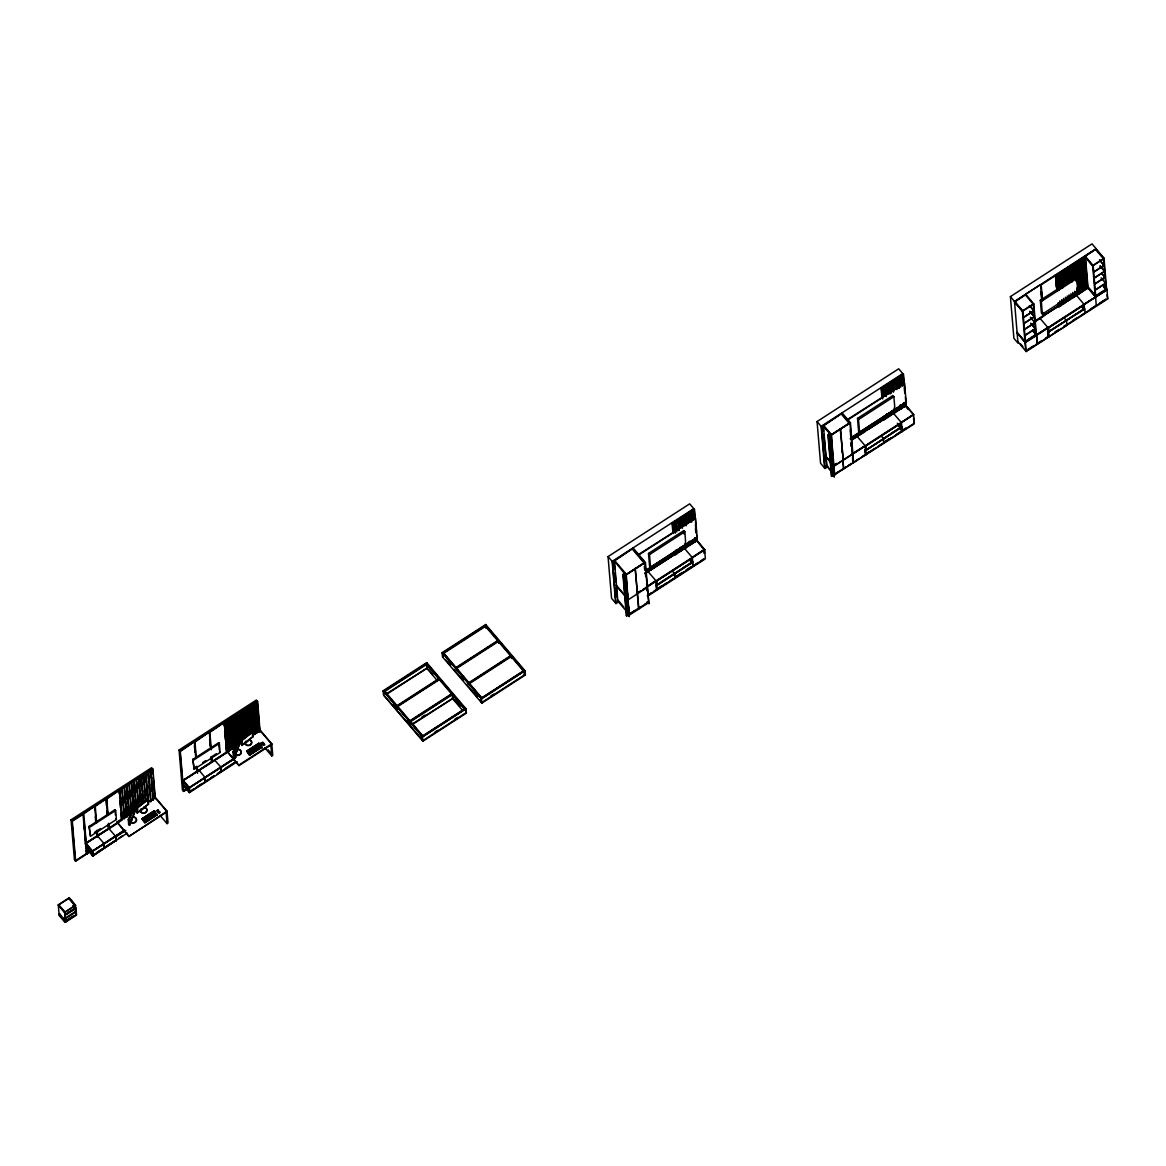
<?xml version="1.0" encoding="UTF-8"?>
<svg xmlns="http://www.w3.org/2000/svg" width="1166" height="1166" viewBox="0 0 1166 1166"><rect width="100%" height="100%" fill="white"/><g stroke="black" fill="none" stroke-linecap="round" stroke-linejoin="round"><path stroke-width="1.5" d="M262.729 743.15C265.527 747.654 261.84 742.217 262.365 743.252M159.727 811.638L157.789 812.789M264.449 743.981L263.297 745.322L262.175 744.783M261.126 743.077L261.84 744.141M154.116 811.128L157.337 815.515L154.174 810.88L141.917 818.794L144.846 822.875L157.104 814.772M143.914 818.474L144.73 819.392L143.447 818.984M150.662 814.888L148.65 816.185M152.863 812.906L153.198 813.445M258.852 743.398L246.638 751.137L249.553 755.218L261.825 747.115M247.979 751.443L248.664 750.7L249.699 752.726M262.117 747.727L258.881 743.223L262.102 747.814M128.275 819.683L133.07 807.193L134.192 807.499L134.615 812.483L129.805 824.974L128.683 824.668L128.275 819.683L129.382 819.99L129.805 824.974M129.382 819.99L134.192 807.499M128.683 824.668L130.563 819.815M232.981 752.026L237.791 739.535L238.913 739.842L239.321 744.826L234.526 757.317L233.404 757.011L232.981 752.026L234.104 752.332L234.526 757.317M234.104 752.332L238.913 739.842M233.404 757.011L235.27 752.157M143.331 818.838L144.395 820.194M132.735 817.337L131.7 817.891M131.671 820.121L130.636 820.66M236.392 752.449L235.343 753.003M137.238 813.096L136.043 807.368L147.368 798.477L148.14 799.22L136.816 808.111L137.238 813.096L148.563 804.205L145.837 773.087M140.94 809.743L141.494 810.268L144.161 807.659M241.96 745.438L240.764 739.71L252.089 730.82L252.862 731.563L241.537 740.454L241.96 745.438L253.284 736.548L250.34 705.561M252.381 732.292L242.062 740.395L242.426 744.71L252.745 736.606L249.845 705.882M245.647 742.072L246.201 742.611L248.868 740.002M82.946 813.722L86.648 854.08L75.659 861.193L74.42 859.736L71.068 819.785L151.638 767.709L152.877 769.166L155.355 798.695M186.502 789.571L183.674 791.408L182.435 789.95L179.068 749.986L256.36 700.052L257.599 701.509L260.076 731.038M75.659 861.193L72.307 821.243L83.296 814.13M89.884 851.996L87.144 853.774L83.792 813.81L94.431 806.304L94.723 809.772M96.589 822.03L95.277 806.391L105.917 798.87L106.5 805.823M108.074 814.611L106.762 798.972L119.005 790.417L119.296 793.886M122.182 818.313L119.85 790.519L121.395 788.872M124.718 818.503L122.241 788.974L123.785 787.327M127.109 816.958L124.631 787.429L126.19 785.782M129.368 813.664L127.036 785.869L128.581 784.222M131.904 813.853L129.426 784.324L130.971 782.678M129.63 819.771L129.994 824.085L134.367 812.702L131.816 782.78L133.376 781.133M136.699 810.764L134.207 781.235L135.766 779.588M138.798 805.75L136.611 779.69L138.156 778.043M141.188 804.19L139.002 778.145L140.561 776.498M143.593 802.645L141.392 776.585L142.952 774.938M145.983 801.1L143.797 775.04L145.342 773.393M146.187 773.495L148.097 772.271L148.315 778.801M151.055 801.479L148.578 771.95L150.137 770.303L150.72 777.256M153.46 799.934L150.982 770.405L152.877 769.166M183.674 791.408L180.307 751.443L194.11 741.882M196.267 757.623L194.955 741.984L209.02 732.248M211.323 749.723L209.865 732.35L223.93 722.614L224.222 726.083M227.253 752.245L224.776 722.716L225.781 721.419M229.104 751.05L226.627 721.521L227.632 720.224M230.955 749.855L228.478 720.326L229.483 719.028L230.066 725.981M232.806 748.659L230.329 719.13L231.334 717.833M234.657 747.464L232.18 717.935L233.185 716.638L233.477 720.107M236.363 744.535L234.031 716.74L235.036 715.443M238.068 741.591L235.882 715.545L236.887 714.248M240.211 743.879L237.733 714.35L238.739 713.053L239.321 719.99M241.916 740.949L239.584 713.155L240.59 711.858M243.621 738.005L241.435 711.96L242.441 710.662L242.878 715.866M245.472 736.81L243.286 710.764L244.292 709.467M247.323 735.615L245.137 709.555L246.143 708.272M249.174 734.42L246.988 708.36L247.994 707.077M251.025 733.225L248.839 707.164L250.194 706.29M250.69 705.969L251.696 704.672L252.133 709.89M255.019 734.303L252.541 704.774L253.547 703.477M256.87 733.108L254.392 703.579L255.398 702.282L255.689 705.765M258.721 731.913L256.243 702.384L257.599 701.509M89.097 826.446L114.997 809.7L115.653 810.457L116.411 819.494L90.496 836.241L89.097 826.446L90.496 836.241M192.798 759.43L218.712 742.684L219.354 743.456L220.112 752.493L194.212 769.225L192.798 759.43L194.212 769.225M89.738 827.204L115.653 810.457M193.454 760.188L219.354 743.456M94.417 832.524L100.524 828.589M193.556 768.467L196.617 766.499M202.709 762.564L205.755 760.582M216.424 753.688L211.848 756.647L212.343 761.879M155.297 797.908L167.088 811.784L128.828 836.503L116.979 822.03L137.588 808.708M147.893 802.062L155.238 797.296L167.044 811.172L168.035 822.992L167.059 823.633L159.975 815.311M236.115 745.351L227.166 751.137L239.015 765.61L271.838 744.404L260.033 730.543L252.585 735.352M239.103 743.427L242.091 741.489M252.526 734.74L259.989 729.931L271.78 743.806L272.757 755.335L271.765 755.962L264.697 747.639M117.037 822.628L131.743 813.125M134.688 811.23L137.632 809.321M149.408 801.712L153.825 798.856M120.972 820.383L85.439 843.353L92.26 851.559L124.777 830.542M236.173 745.963L182.698 780.506L188.95 787.866L189.402 792.661L237.194 761.748M121.002 820.689L85.468 843.659L92.201 851.588M229.644 750.496L182.727 780.812L189.023 788.129M96.078 837.115L86.007 843.31L92.799 851.238L93.178 855.698L86.386 847.828L86.138 844.811M97.026 836.503L117.606 823.211M213.422 761.296L183.266 780.462L189.577 787.808M214.369 760.684L215.346 760.057M216.293 759.445L227.778 752.026M86.357 847.536L86.634 844.607M127.225 833.092L92.639 856.077L86.386 847.828M88.98 851.938L75.309 860.77L71.942 820.82L152.527 768.758L152.965 773.962M186.341 789.032L183.31 790.985L179.958 751.035L257.249 701.087L257.978 709.773M236.509 756.807L189.184 787.706M188.95 787.866L234.366 758.512M188.979 788.172L235.386 758.206M123.975 830.411L92.42 851.122M141.902 818.926L154.174 810.88M246.609 751.268L258.881 743.223M124.762 830.236L92.172 851.282L92.639 856.077M142.85 818.838L144.147 820.354L142.85 818.838L143.884 817.745L145.298 819.611L144.686 818.955M152.95 813.606L152.265 812.76L153.3 811.653L154.714 813.533M250.005 751.953C249.335 748.834 245.778 751.137 248.868 752.682M145.619 817.249L142.864 819.844M147.936 815.763L146.26 817.614L148.359 816.331L147.659 816.069M154.408 811.58L152.702 813.46M250.34 749.592L247.25 751.633L248.183 751.837M252.935 747.945L254.96 746.604M256.782 745.424L255.587 747.012L257.22 745.992M259.129 743.908L256.87 744.739L258.284 746.604L257.671 745.949M108.992 828.764L115.361 835.978L116.148 840.861L115.813 836.897L125.768 830.469M143.258 819.1L144.103 818.561M153.766 812.236L152.702 812.702M257.307 745.322L258.473 744.564M157.876 809.976L160.121 812.615M252.512 748.893L251.36 749.068M144.03 819.173L146.246 817.672M150.968 814.699L152.163 813.11L150.866 814.67M152.79 813.474L154.845 812.148M250.763 750.161L248.3 750.977M251.054 750.015L252.745 748.12L250.981 749.884M253.372 748.528L255.062 746.619M259.552 744.491L257.074 745.322M261.854 742.698L262.437 742.917M145.021 822.584L152.731 817.57L150.91 815.034L143.097 820.048L144.919 822.569M255.82 747.217L257.351 746.182L258.152 747.202M259.697 744.666L257.642 746.036L259.464 748.557M154.991 812.935L152.921 813.693L154.743 816.229M255.558 747.974L248.271 752.828M256.855 747.129L257.584 747.464M143.549 820.485L151.157 815.602L151.828 816.404L150.939 817.031M151.551 815.325L153.271 814.728M153.373 814.145L155.326 812.921L155.982 813.693M257.701 746.765L256.651 747.931M260.047 745.263L258.473 746.75M143.928 820.981L150.953 816.477M151.901 815.938L153.431 814.903L152.731 813.853L151.099 814.874L151.813 815.923M153.752 814.64L155.093 813.606M193.818 788.843L189.548 791.933L213.932 776.133M196.69 786.992L201.004 784.208M205.303 781.424L208.175 779.573M211.046 777.707L213.917 775.856M218.217 773.073L221.088 771.222L216.774 774.297M225.388 768.438L234.002 762.885M248.649 753.323L255.369 748.324M256.622 748.28L258.152 747.246M258.473 746.969L259.595 745.599M222.589 770.537L234.031 763.191M148.417 819.334L148.097 818.809M152.746 815.967L152.819 816.798M249.524 752.872L248.795 753.309M257.467 748.31L258.342 748.397M260.484 746.255L260.12 745.278M92.755 851.238L93.134 855.771L115.682 840.511L92.77 855.348L93.236 854.722M97.055 852.259L102.797 848.557M115.711 840.205L104.24 847.624L103.934 843.397M118.582 838.354L122.896 835.57M144.292 821.476L152.192 816.885L144.671 821.972M154.116 815.136L156.069 813.912M249.014 753.819L256.914 749.228M257.73 748.834L257.934 748.047L258.692 748.951M258.837 747.464L260.79 746.24M152.586 816.856L154.553 816.346L153.023 817.424M154.495 815.632L155.617 814.262M249.378 754.315L256.914 749.286M259.275 748.689L257.642 749.738M259.216 747.96L260.557 746.94M145.604 821.943L144.817 821.972M149.831 819.217L146.668 820.47M153.285 815.763L153.329 816.462M251.9 753.265L254.669 751.56M254.829 751.37L255.092 750.54M257.832 749.432L257.438 748.397M264.842 744.943L262.437 742.217M154.845 816.244L156.885 814.874M249.728 754.927L257.453 749.898L255.616 747.377L247.819 752.376L249.553 755.218M257.73 749.753L259.275 748.718M259.552 748.587L261.607 747.217M128.828 836.503L167.044 811.172M238.957 765.013L271.78 743.806M465.555 712.994L422.5 740.818L422.15 736.504L465.686 708.374L466.4 713.096L422.864 741.226L383.541 694.994L383.177 690.768L426.727 662.623L465.686 708.447M442.162 652.654L485.697 624.524L525.021 670.771L525.37 674.983L481.835 703.127L442.512 656.881L442.162 652.654L481.471 698.9L481.835 703.127M383.541 691.176L427.077 663.046M486.047 624.947L442.512 653.077L442.861 657.303L442.993 652.756L481.66 698.463L443.036 653.135L485.595 625.632L524.117 671.033L483.161 697.56M384.416 691.657L426.975 664.154L427.295 668.001L386.252 694.528M443.386 653.543L485.945 626.04M64.757 920.951L64.859 922.131L59.189 915.485L58.3 904.831L69.188 897.805L75.484 905.195L76.242 914.363M69.217 898.112L58.329 905.137L64.611 912.541L75.498 905.501L69.188 897.805M385.902 694.105L427.295 668.001M615.998 603.551L612.529 562.158L614.424 560.933L617.907 602.312L615.998 603.551L611.552 598.318L608.054 556.59L689.689 503.843L694.484 509.484L696.379 532.002M825.003 468.499L821.52 427.106L823.429 425.882L826.898 467.275L825.003 468.499L820.558 463.281L817.06 421.553L898.695 368.791L903.49 374.432L905.093 393.496M1010.397 296.616L1092.046 243.869L1096.127 248.679L1014.493 301.426L1017.991 343.154L1013.91 338.344L1010.397 296.616L1014.493 301.426M59.553 913.678L65.354 921.388L72.161 917.001M65.792 922.044L64.859 914.814L75.994 908.27L76.562 915.077L65.792 922.044L64.596 912.235L75.484 905.195M618.665 601.175L615.648 603.128L612.15 561.4L693.785 508.653M827.671 466.138L824.653 468.091L821.141 426.362L902.775 373.601L903.548 382.681M65.223 915.237L75.994 908.27M1025.905 294.4L1014.551 302.067L1022.407 311.307L1033.805 303.962L1025.905 294.4L1014.522 301.761L1022.393 311.016L1024.972 341.857L1036.37 334.496L1033.776 303.656L1022.393 311.016M1084.774 256.374L1096.186 249.028L1104.027 258.254L1106.621 289.11L1095.224 296.47L1092.644 265.615L1084.73 256.039L1085.546 265.571M614.103 560.817L632.744 548.443L644.929 562.784L648.894 603.857L645.425 562.464L633.24 548.137L612.529 562.158M852.958 462.552L853.279 463.281L849.956 423.069L841.75 413.405L823.094 425.765L830.964 435.02L849.635 422.952L830.964 435.02M1040.349 284.723L1025.861 294.08M1042.491 300.42L1041.194 284.825L1096.157 249.014M673.496 532.177L672.782 523.519L673.788 522.222L674.225 527.411M675.493 532.716L674.618 522.324L675.639 521.027M677.198 529.787L676.469 521.129L677.49 519.832L677.767 523.301M679.195 530.326L678.32 519.934L679.326 518.637M680.9 527.396L680.172 518.739L681.177 517.442M682.751 526.201L682.023 517.544L683.028 516.246L683.611 523.17M684.602 525.006L683.874 516.349L684.879 515.051M686.453 523.811L685.725 515.139L686.73 513.856L687.168 519.045M688.304 522.616L687.576 513.944L688.581 512.661M690.155 521.421L689.427 512.749L690.432 511.466M692.006 520.225L691.278 511.553L692.283 510.256L693.012 518.928M693.857 519.03L693.129 510.358L694.484 509.484M882.647 398.859L881.773 388.467L882.779 387.17L883.07 390.639M884.353 395.944L883.624 387.272L884.63 385.975L885.213 392.913M886.349 396.469L885.475 386.077L886.481 384.78M888.055 393.54L887.326 384.882L888.332 383.585L888.769 388.788M890.052 394.079L889.177 383.687L890.183 382.39M891.757 391.149L891.028 382.492L892.034 381.195L892.325 384.663M893.754 391.689L892.879 381.297L893.885 379.999M895.459 388.759L894.73 380.101L895.736 378.804M897.31 387.564L896.581 378.906L897.587 377.609L898.17 384.547M899.307 388.103L898.432 377.711L899.438 376.414M901.012 385.174L900.283 376.516L901.289 375.219L901.58 378.688M903.009 385.713L902.134 375.321L903.49 374.432M1057.489 289.547L1056.323 275.686L1057.329 274.389L1057.766 279.592M1059.34 288.352L1058.174 274.491L1059.18 273.194M1061.191 287.157L1060.025 273.296L1061.031 271.999L1061.322 275.468M1063.042 285.962L1061.876 272.101L1062.882 270.804M1064.893 284.766L1063.727 270.906L1064.733 269.608M1066.744 283.571L1065.578 269.71L1066.584 268.413L1067.167 275.336M1068.595 282.376L1067.429 268.515L1068.435 267.218M1070.446 281.181L1069.28 267.32L1070.286 266.023L1070.723 271.212M1072.297 279.986L1071.131 266.125L1072.137 264.828M1074.148 278.791L1072.982 264.93L1073.988 263.633L1074.28 267.101M1076.276 281.05L1074.833 263.735L1075.839 262.437L1076.568 271.095M1078.04 261.65L1080.663 292.841L1079.293 293.715L1076.684 262.539L1077.69 261.242M1079.891 260.455L1082.514 291.646L1081.144 292.52L1078.535 261.344L1079.541 260.047L1080.124 266.97M1081.742 259.26L1084.365 290.451L1082.995 291.325L1080.386 260.135L1081.392 258.852M1083.593 258.065L1086.216 289.255L1084.846 290.13L1082.237 258.939L1083.243 257.657L1083.535 261.111M1086.697 288.935L1084.074 257.744L1085.444 256.87L1088.067 288.06L1086.697 288.935L1085.765 281.589M65.15 918.196L75.921 911.229M65.515 918.662L76.286 911.695M396.586 705.969L439.145 678.466M455.556 667.856L498.115 640.353M498.436 640.557L455.921 668.191L498.465 640.775M439.495 678.874L396.936 706.377L439.48 678.962M67.22 919.959L74.026 915.572M397.285 706.8L439.859 679.297M456.256 668.686L498.829 641.183M76.271 914.654L65.383 921.694L59.102 914.29M637.642 555.045L695.548 518.272L697.181 537.701L645.687 570.976M846.647 420.008L904.554 383.235L906.186 402.664L850.145 438.868M638.006 555.468L695.548 518.272M846.997 420.416L904.554 383.235M829.522 433.052L830.804 435.443L834.273 476.836L831.3 435.137L823.079 425.459L823.546 431.099M831.766 476.457L828.283 435.064L829.696 434.146L833.18 475.539L831.416 476.034L827.933 434.656L829.347 433.737M1092.644 265.615L1104.027 258.254M684.952 543.239L685.943 544.405L650.57 567.274L649.564 566.093L648.5 553.427L683.888 530.559L684.879 531.74L686.002 547.845L684.646 548.72L684.355 545.265M830.804 435.443L850.451 422.748L842.231 413.085L821.52 427.106M857.506 418.375L892.879 395.522L893.885 396.702L894.949 409.368L859.575 432.222L858.57 431.041L857.506 418.375L858.511 419.556L859.575 432.222M1040.32 300.245L1075.708 277.391L1076.699 278.572L1077.763 291.238L1042.389 314.091L1041.384 312.925L1040.32 300.245L1041.325 301.426L1042.389 314.091M650.57 567.274L649.506 554.593L684.879 531.74M858.511 419.556L893.885 396.702M1041.325 301.426L1076.699 278.572M624.495 572.768L625.778 575.159L629.246 616.552L626.288 574.794L644.842 562.799M626.74 616.173L623.256 574.78L624.67 573.861L628.153 615.254L626.375 615.75L622.906 574.372L624.32 573.453L625.224 584.253M1023.427 317.312L1033.848 310.593L1030.467 306.629M1093.679 271.926L1104.1 265.192L1099.596 259.916M644.565 562.624L625.894 574.692L644.565 562.624L632.774 548.749M1023.457 317.618L1033.863 310.899L1029.374 305.609M1093.708 272.232L1104.115 265.498L1099.625 260.222M625.778 575.159L614.074 560.511L614.832 569.504M1023.937 323.303L1034.344 316.569L1029.855 311.293M1094.189 277.902L1104.596 271.182L1100.106 265.892M1023.967 323.594L1034.373 316.875L1029.87 311.584M1094.218 278.208L1104.625 271.489L1100.121 266.198M452 693.581L409.441 721.084L384.066 691.234L426.625 663.731L465.234 709.147L422.675 736.65M468.411 682.985L510.97 655.481M464.884 708.724L422.325 736.227L409.791 721.462L452.35 693.959M468.761 683.393L511.335 655.89M410.14 721.885L452.714 694.382L453.035 698.259L411.992 724.786M469.126 683.815L511.685 656.312M645.337 570.568L686.22 544.143M689.252 542.19L697.181 537.701M851.311 437.469L893.71 410.068M896.741 408.115L904.306 403.232M421.932 717.075L424.963 715.108M644.915 573.104L677.577 551.999M679.749 550.6L692.065 542.642M852.39 439.043L891.771 413.595M896.712 410.403L905.399 404.791L913.619 414.455L914.348 423.812L834.375 474.853M1034.271 321.524L1063.815 302.431M1072.268 296.966L1076.801 294.051M1078.521 292.928L1087.368 287.215M644.944 573.41L696.423 540.135L704.599 549.871M851.646 439.844L905.428 405.098L913.59 414.834L853.075 453.909M1034.563 321.656L1067.764 300.201M1068.479 299.735L1076.83 294.342M1077.515 293.905L1087.339 286.909L1095.209 296.164L1106.592 288.804M411.642 724.363L453.035 698.259M645.396 573.439L696.758 540.252M853.046 439.261L855.757 437.512M1034.636 321.933L1043.322 316.321L1043.031 312.852M1043.453 315.592L1087.703 287.638L1087.266 282.449M650.162 570.393L676.105 553.631M857.637 436.332L865.259 431.405M868.32 429.438L885.111 418.579M674.691 553.865L675.391 554.695L676.761 553.821L676.601 549.623M676.892 553.092L678.612 552.626L678.32 549.157M678.743 551.897L680.448 551.431L680.303 547.233M680.594 550.702L682.299 550.235L682.008 546.767M682.445 549.507L684.15 549.04L683.859 545.571M686.147 547.116L687.853 546.65L687.561 543.181M687.998 545.921L689.704 545.455L689.558 541.257M689.849 544.726L691.555 544.26L691.263 540.791M691.7 543.531L693.406 543.065L693.114 539.596M693.551 542.336L695.257 541.869L695.111 537.672M695.402 541.126L697.108 540.674L696.67 535.471M883.682 418.827L884.396 419.658L885.752 418.783L885.46 415.315M885.883 418.04L887.603 417.588L887.311 414.119M887.734 416.845L889.454 416.393L889.162 412.924M889.585 415.65L891.305 415.183L891.013 411.729M891.436 414.455L893.156 413.988L892.865 410.534M894.716 409.339L895.007 412.793L893.652 413.682L893.36 410.213M895.138 412.064L896.858 411.598L896.567 408.144M896.989 410.869L898.709 410.403L898.418 406.949M898.84 409.674L900.56 409.208L900.269 405.753M900.4 405.01L901.041 408.902L902.411 408.013L902.12 404.558M902.542 407.284L904.262 406.817L903.971 403.349M904.102 402.62L904.743 406.511L906.113 405.622L905.384 396.95M1024.433 329.278L1034.84 322.545M1058.291 302.985L1058.947 306.877L1060.302 305.988L1059.865 300.799M1060.142 301.79L1060.798 305.681L1062.153 304.792L1061.716 299.604M1062.284 304.064L1064.004 303.597L1063.567 298.409M1063.844 299.4L1064.5 303.291L1065.855 302.402L1065.418 297.213M1065.986 301.673L1067.706 301.207L1067.269 296.018M1067.837 300.478L1069.557 300.012L1069.12 294.823M1069.688 299.283L1071.408 298.817L1070.971 293.628M1071.539 298.088L1073.259 297.621L1072.822 292.418M1073.099 293.424L1073.74 297.301L1075.11 296.426L1074.673 291.223M1075.241 295.698L1076.961 295.231L1076.67 291.762M1076.801 291.034L1077.442 294.911L1078.812 294.036L1076.189 262.846M1094.685 283.877L1105.091 277.158L1101.724 273.194M1024.462 329.584L1034.869 322.851L1030.35 317.269M1094.714 284.183L1105.12 277.464L1101.753 273.5M1024.943 335.254L1035.35 328.535L1030.861 323.244M1095.195 289.868L1105.601 283.134M1024.958 335.56L1035.379 328.841L1030.875 323.55M1095.209 290.174L1105.63 283.44L1101.112 277.858M836.372 463.398L833.53 465.555L836.401 463.704M646.43 586.775L655.962 580.624L656.72 589.675M692.065 557.61L704.293 549.39L704.599 553.078M852.71 453.487L864.983 445.878M1103.225 284.839L1106.971 289.518L1107.7 298.89L1026.167 351.564L1025.41 342.571L1107 289.824L1083.884 304.428M636.549 593.377L640.863 590.594M647.072 586.687L704.614 549.507L696.408 539.843M833.879 465.977L852.55 453.909M853.046 453.603L913.619 414.455M1025.031 342.469L1106.971 289.518M636.578 593.683L639.449 591.832M642.626 589.807L645.25 588.043M647.101 586.994L704.643 549.813M833.909 466.283L852.579 454.215M642.349 590.273L645.221 588.422M656.341 581.338L692.429 558.018M865.347 446.301L901.42 422.981M1048.161 328.171L1084.249 304.851M646.926 587.606L628.372 599.659L616.144 585.07M481.296 698.128L523.855 670.625M689.47 559.651L691.715 562.289L656.341 585.143L656.779 589.602M1048.161 331.975L1084.249 308.655M683.407 567.696L686.395 565.758M890.911 433.621L893.899 431.682M656.677 585.259L692.75 561.939M865.361 450.411L901.755 426.902M1048.482 332.091L1084.569 308.771M422.864 741.226L422.5 736.927L466.036 708.782M481.471 698.9L525.021 670.771M656.691 585.565L692.779 562.245M901.784 427.208L865.697 450.513L900.72 427.237L897.354 423.273M1084.599 309.077L1048.219 331.975M422.646 740.075L420.926 737.16M434.801 732.219L437.848 730.251M454.565 719.451L457.597 717.484M490.74 696.087L493.772 694.12M831.416 476.034L832.83 475.13L831.912 464.33M658.659 587.737L661.69 585.784M676.834 575.989L681.367 573.06M685.914 570.116L690.461 567.186M864.633 454.653L869.166 451.708M884.309 441.929L888.856 438.984M902.484 430.181L905.516 428.228M525.021 674.575L481.471 702.704L481.121 698.478L524.671 670.348L525.37 674.983M648.529 594.645L651.255 592.882M653.98 591.133L656.691 589.369M661.209 586.454L667.214 582.563M670.231 580.624L674.764 578.015M676.236 576.733L683.757 571.879M688.275 568.964L698.23 562.537M700.941 560.773L703.666 559.024M838.602 471.836L834.317 474.926L826.446 465.671M841.473 469.971L845.773 467.187M848.644 465.336L851.53 463.485M858.89 458.719L853.468 462.538M861.616 456.955L866.192 454.011M868.699 452.379L874.719 448.502M877.721 446.549L882.239 443.634M883.245 442.978L891.261 437.804M895.765 434.889L902.265 430.691M903.14 430.123L905.865 428.374M1025.73 350.908L1033.324 346.011M1036.37 344.043L1040.917 341.099M1045.479 338.155L1048.511 336.202M1054.53 332.31L1059.034 329.395M1063.552 326.48L1066.555 324.542M1072.574 320.65L1077.078 317.735M1081.596 314.82C1087.514 313.756 1083.768 309.631 1084.22 304.545L1075.999 294.881M1090.676 308.961L1096.754 305.026M1099.786 303.073L1105.864 299.137M647.203 595.826L703.696 559.33M833.355 474.853L851.603 463.718M852.871 462.887L913.998 423.404L913.546 418.011M1068.085 323.871L1105.936 299.385M647.917 595.972L705.343 558.864L704.614 549.507M626.375 615.75L627.804 614.846M630.66 613.36L634.974 610.576M637.846 608.725L640.717 606.859M645.017 604.075L647.888 602.224L648.209 602.939L629.655 614.934L617.455 600.723M628.285 614.526L647.917 602.53M141.538 809.7L140.867 808.898M238.214 744.52L239.321 744.826M237.15 749.767L236.348 749.374L236.421 750.219L237.15 749.767A3.367 2.9 -4.8 0 1 241.085 751.589A3.367 2.9 -4.8 0 1 239.103 755.145A3.367 2.9 -4.8 0 1 234.862 753.834M133.492 812.177L134.615 812.483M263.122 742.436L260.776 743.252M252.497 735.804L253.284 736.548M245.574 741.226L246.201 742.611M240.764 739.71L241.537 740.454M147.791 803.461L148.563 804.205M136.043 807.368L136.816 808.111M263.633 743.092L264.391 743.923M258.823 745.205L259.435 745.861L258.123 744.36M157.935 811.011L159.246 812.979M1096.186 249.32L1104.056 258.56L1092.659 265.921L1084.803 256.68M1095.705 249.626L1103.561 258.881L1106.097 289.124L1102.73 285.16M1085.284 256.36L1093.154 265.6L1095.69 295.843L1087.834 286.603M1084.074 257.744L1084.016 260.805M1103.925 287.39L1106.184 290.028M1080.386 260.135L1080.605 266.65M1076.684 262.539L1077.049 270.774M1107.7 298.89L1107.088 294.779M1074.833 263.735L1074.761 266.781M1071.131 266.125L1071.204 270.906M1087.353 287.23L1095.661 297.184M1086.216 289.255L1085.269 281.91M1067.429 268.515L1067.648 275.03M1082.995 291.325L1082.208 285.714M1082.514 291.646L1081.713 286.034M1061.876 272.101L1061.818 275.147M1076.772 290.057L1077.763 291.238M1078.812 294.036L1078.156 290.159M1076.961 295.231L1076.305 291.354M1058.174 274.491L1058.407 281.006M1056.323 275.686L1057.139 289.124M1082.004 306.017L1084.555 309.136M1055.317 275.045L1056.979 291.063M1081.742 306.323L1084.088 309.077L1083.753 305.171M1081.538 306.629L1083.782 309.281M1073.259 297.621L1072.618 293.745M1069.557 300.012L1068.916 296.135M1064.004 303.597L1063.363 299.72M1060.302 305.988L1059.661 302.111M1057.926 306.235L1057.999 303.189M1063.96 317.677L1066.613 320.723L1066.875 325.256M1066.992 325.183L1025.759 351.214L1025.001 342.163L1047.782 327.442L1048.832 336.916L1048.132 327.865L1039.912 318.201M1025.453 295.027L1033.309 304.268L1035.845 334.511L1032.478 330.546M1015.032 301.746L1022.903 311.001L1025.439 341.244M1032.974 330.226L1036.341 334.19L1024.958 341.551L1017.087 332.31M1032.989 330.532L1036.37 334.496M1036.341 334.875L1037.448 344.276M1037.099 343.853L1036.72 334.919M1017.116 332.616L1025.351 342.585L1017.146 332.908M1020.614 343.985L1022.859 346.637M1017.874 341.667L1026.167 351.564M902.134 375.321L902.207 380.101M898.432 377.711L898.651 384.226M892.879 381.297L892.821 384.343M889.177 383.687L889.264 388.467M906.084 407.036L908.329 409.674M904.262 406.817L903.621 402.94M885.475 386.077L885.854 394.327M883.624 387.272L883.566 390.319M900.56 409.208L899.919 405.331M881.773 388.467L881.073 387.637L881.933 398.029M893.943 408.187L894.949 409.368M893.185 413.012L901.464 422.675L902.105 431.726L901.784 431.012M899.438 424.439L901.726 427.266M898.913 424.453L901.26 427.208L900.939 423.287M898.49 424.905L900.75 427.543L900.968 430.167M898.009 425.226L900.254 427.864M887.603 417.588L886.962 413.697M881.132 435.807L883.682 438.926M883.711 442.978L883.405 438.751M841.765 413.711L849.912 423.141M841.284 414.017L849.139 423.273M840.22 428.753L843.266 459.87M852.492 453.924L851.428 444.304M823.59 425.459L831.46 434.699M853.527 462.479L850.451 422.748M817.06 421.553L821.141 426.362M842.814 459.535L843.703 468.819M842.843 459.9L843.586 468.892M825.645 456.008L833.938 465.904L831.358 435.122M825.688 456.62L833.967 466.283L834.725 475.262M826.432 465.365L832.043 471.968M826.898 467.275L823.837 434.466M834.273 476.836L832.509 474.751L831.912 467.551M693.129 510.358L693.362 519.336M687.576 513.944L687.823 522.936M683.874 516.349L684.121 525.327M696.452 540.441L704.322 549.696M678.32 519.934L678.714 530.647M695.257 541.869L694.615 537.978M674.618 522.324L675.012 533.037M672.782 523.519L672.068 522.689L672.942 533.081M689.704 545.455L689.062 541.578M686.002 547.845L685.36 543.968M692.108 557.304L692.852 566.282M684.18 548.049L692.4 557.712L692.75 566.355M689.922 559.491L692.269 562.26L691.934 558.339M689.5 559.942L691.715 562.289M680.448 551.431L679.807 547.554M676.761 553.821L676.105 549.944M672.141 570.844L674.793 573.905L674.706 578.015M674.327 573.555L675.056 578.438M648.5 553.427L649.506 554.593M632.278 549.069L644.084 562.945M656.269 581.105L648.121 571.675M656.662 589.675L656.312 581.032M635.266 568.352L638.531 608.565M635.149 568.425L638.881 608.973M614.599 560.496L626.39 574.372M608.054 556.59L612.15 561.4M646.955 602.458L647.203 601.7M616.187 585.682L627.993 599.557L627.425 592.095M617.922 600.096L623.81 607.034M627.483 614.467L629.246 616.552M485.566 625.253L524.175 670.669L524.175 674.473M485.552 625.413L524.204 671.033M485.45 626.361L497.62 640.673M498.334 641.504L510.489 655.788M511.189 656.633L523.359 670.931M443.867 653.237L456.037 667.535M456.751 668.38L468.907 682.664M469.606 683.495L481.777 697.807M448.619 662.288L450.834 664.882M461.488 677.417L463.704 680.026M474.358 692.546L477.681 696.452M445.922 660L450.368 665.232M453.88 669.371L463.252 680.376M466.75 684.5L477.288 696.889M479.634 699.644L481.966 702.384M426.596 663.367L465.205 708.768M438.649 678.772L426.479 664.46L426.814 668.322L436.769 680.026M439.363 679.603L451.519 693.901M464.389 709.045L452.219 694.732L452.539 698.58L462.494 710.298M457.859 703.04L460.191 705.794M466.4 713.096L465.686 708.374M428.403 669.299L432.834 674.502M454.142 699.571L459.71 706.115M384.897 691.336L397.067 705.649M397.781 706.479L409.936 720.763M410.636 721.565L422.806 735.877M422.631 736.183L383.527 691.103L383.891 695.402L422.996 740.497M383.177 690.768L422.5 736.927M392.971 704.293L397.402 709.496M406.934 720.719L410.257 724.625M256.243 702.384L256.17 705.445M252.541 704.774L252.774 711.318M246.988 708.36L246.93 711.42M243.286 710.764L243.373 715.56M239.584 713.155L239.817 719.684M268.034 749.782L271.576 753.95M234.031 716.74L233.972 719.801M230.329 719.13L230.562 725.66M224.776 722.716L224.717 725.777M227.224 751.749L239.015 765.61M219.47 751.72L220.112 752.493M221.161 771.455L221.146 767.417L214.865 760.363M221.059 771.528L221.03 767.49M199.051 770.26L205.245 777.678L205.274 781.73M179.068 749.986L180.307 751.443M205.376 781.657L204.968 777.503M183.616 784.689L187.158 788.843M183.645 784.995L189.956 792.268M183.149 785.301L189.402 792.661M150.982 770.405L151.201 776.935M157.031 810.501L159.261 813.081M156.069 810.924L158.416 810.093M119.85 790.519L119.777 793.58M106.762 798.972L106.981 805.502M115.755 818.736L116.411 819.494M116.979 822.03L128.785 835.905M95.277 806.391L95.204 809.452M115.317 836.051L115.813 836.897M97.492 835.891L104.284 843.82L104.197 847.93M71.068 819.785L72.307 821.243M87.421 848.79L92.755 855.042M87.144 853.774L86.503 849.883M86.648 854.08L86.007 850.203M68.721 898.418L75.018 905.822L75.601 912.905M73.094 905.545L75.192 908.023L65.311 914.727L75.222 908.329L73.123 905.851M58.81 904.816L65.107 912.22M58.3 904.831L64.596 912.235M62.906 917.89L64.888 920.222L64.509 921.723M248.708 750.438L249.407 751.283M259.45 745.395L261.038 747.435M258.706 745.438L258.211 746.065L257.424 745.03M260.193 747.421L259.362 747.96M257.875 745.978L259.639 747.61M256.593 747.231L257.059 747.8M257.059 749.447L256.491 749.811M254.888 749.068L255.5 749.549M255.5 750.146L255.966 750.715M253.853 749.738L254.465 750.219M253.226 749.417L253.139 749.796M251.564 750.787L252.41 751.545M251.375 752.216L250.763 751.735M249.539 754.3L250.442 754.285M154.189 812.979L156.317 815.107M153.679 813.314L155.807 815.428L154.641 815.617M154.582 814.917L153.504 813.445M153.752 814.422L152.265 812.76M152.163 814.291L152.017 815.107M150.166 816.739L150.778 817.22M148.097 818.066L148.067 818.401M147.076 818.736L147.893 819.669M146.756 818.94L145.91 818.328M145.211 819.931L144.978 820.398M146.246 821.053L147.018 821.112M145.007 820.806L144.074 820.981M260.863 746.269L261.446 747.027M259.799 745.482L260.382 746.24M260.543 746.473L261.126 747.231M255.937 747.96L256.549 748.747L255.369 749.053M156.142 813.926L156.506 814.903L155.836 814.13M155.093 813.139L155.661 813.897M258.08 744.608L260.528 747.77M255.806 747.246L256.52 748.266M252.628 750.132L253.43 750.889M152.192 814.291L152.863 815.136M150.676 814.801L148.563 816.171M150.589 817.526L151.245 818.372M148.942 817.133L149.744 817.876M145.852 819.13L146.654 819.873M1095.588 296.878L1096.317 306.235M1085.094 256.462L1085.808 265.119M1086.1 268.588L1086.974 278.98M1086.144 272.684L1086.77 279.986M1084.599 267.728L1085.182 274.666M1084.103 268.049L1084.686 274.972M1082.31 263.735L1082.893 270.658M1083.476 277.595L1084.059 284.519M1081.684 262.306L1082.267 269.244M1082.835 276.167L1083.418 283.105M1081.042 271.853L1081.625 278.791M1080.561 272.174L1081.13 279.097M1078.754 267.845L1079.483 276.517M1079.92 281.706L1080.503 288.643M1078.273 268.165L1078.856 275.103M1079.425 282.026L1080.007 288.964M1077.632 277.712L1078.215 284.635M1077.005 276.298L1077.734 284.956M1076.859 287.987L1077.442 294.911M1075.198 271.969L1075.999 281.006M1074.338 264.041L1075.65 279.636M1074.717 272.29L1075.154 277.493M1075.3 292.651L1075.591 296.106M1072.909 267.976L1073.492 274.899M1072.487 265.236L1073.653 279.097M1072.428 268.297L1073.012 275.22M1073.449 293.847L1073.74 297.301M1070.636 266.431L1071.948 282.026M1071.598 295.042L1071.889 298.496M1069.499 273.835L1070.082 280.758M1068.785 267.626L1069.951 281.487M1069.018 274.141L1069.601 281.079M1069.761 296.237L1070.038 299.691M1066.934 268.821L1068.1 282.682M1067.91 297.432L1068.202 300.901M1065.943 277.96L1066.38 283.149M1065.083 270.031L1066.249 283.877M1065.462 278.266L1065.899 283.469M1066.059 298.627L1066.351 302.096M1063.669 273.952L1064.237 280.889M1063.232 271.226L1064.398 285.087M1063.173 274.272L1063.756 281.195M1064.208 299.822L1064.5 303.291M1062.401 282.085L1062.678 285.539M1061.381 272.421L1062.692 288.002M1061.905 282.391L1062.197 285.859M1062.357 301.017L1062.649 304.486M1060.113 278.076L1060.696 285M1059.53 273.616L1060.696 287.477M1059.617 278.397L1060.2 285.32M1060.506 302.213L1060.798 305.681M1057.679 274.812L1058.99 290.407M1058.655 303.408L1058.947 306.877M1055.9 281.983L1056.338 287.171M1048.657 327.85L1048.977 331.771M1047.724 327.515L1048.482 336.508M1047.593 331.45L1048.03 336.508M1043.512 312.546L1043.803 316.001M1041.413 291.34L1041.996 298.263M1040.699 285.131L1042.01 300.726M1040.932 291.646L1041.515 298.583M913.313 414.644L901.07 422.558M903.869 382.681L903.14 374.024L881.423 388.059L882.298 398.451M904.306 387.884L904.743 393.088M905.457 401.745L905.749 405.214L857.097 436.332L865.318 445.995L866.017 455.046M904.452 403.042L904.743 406.511M901.639 375.641L902.513 386.033M902.601 404.238L902.892 407.706M900.356 381.297L900.648 384.765M899.788 376.837L900.662 387.229M899.875 381.617L900.167 385.072M900.75 405.433L901.041 408.902M897.937 378.032L898.811 388.424M901.405 425.852L901.624 429.831M898.913 406.628L899.19 410.097M896.086 379.227L896.96 389.619M897.062 407.823L897.354 411.292M894.526 381.413L895.094 388.351M894.235 380.422L894.963 389.08M894.03 381.734L894.613 388.657M895.211 409.018L895.503 412.487M892.384 381.617L893.258 392.009M891.115 387.272L891.407 390.741M890.533 382.812L891.407 393.204M890.474 385.859L890.911 391.062M891.509 411.409L891.801 414.877M888.681 384.008L889.41 392.665M889.658 412.604L889.95 416.073M886.83 385.203L887.559 393.86M887.807 413.799L888.098 417.268M884.979 386.398L885.708 395.055M885.956 414.994L886.247 418.463M883.128 387.593L883.857 396.251M884.105 416.189L884.396 419.658M865.828 445.98L866.163 449.901M865.216 449.231L865.653 453.078M864.778 449.58L865.07 452.947M850.233 430.065L850.932 439.014M852.521 457.305L852.812 460.803M850.786 442.832L851.093 446.403M840.569 429.161L843.164 459.943M841.896 448.662L842.202 452.291M831.562 442.133L832.014 447.467M832.611 454.58L832.976 458.253M833.603 474.096L833.705 475.276M829.653 437.337L830.411 446.33M830.702 449.93L831.62 460.73M829.638 440.559L830.25 447.759M830.848 454.959L831.3 460.366M703.827 550.017L704.118 553.384M694.863 517.733L694.134 509.061L672.418 523.097L673.292 533.489M695.446 524.656L696.029 531.594M694.368 515.576L694.659 519.045M695.461 528.606L695.825 532.906M695.461 538.08L695.752 541.549M693.61 539.275L693.901 542.744M690.797 511.874L691.657 522.266M691.759 540.47L692.05 543.939M688.946 513.069L689.66 521.727M688.727 514.381L689.31 521.319M689.908 541.665L690.199 545.134M688.057 542.86L688.348 546.329M685.244 515.459L686.118 525.851M685.317 520.24L685.608 523.709M686.206 544.056L686.497 547.524M683.888 530.559L684.18 534.188M681.542 517.85L682.416 528.242M682.504 546.46L682.795 549.915M679.691 519.045L680.419 527.717M679.472 520.371L680.055 527.294M680.653 547.656L680.944 551.11M678.801 548.851L679.093 552.305M675.989 521.435L676.863 531.842M675.93 524.496L676.353 529.685M676.95 550.046L677.242 553.5M675.099 551.241L675.391 554.695M656.837 581.018L657.158 584.938M645.381 573.016L645.673 576.558M646.605 586.877L646.926 590.768M644.361 566.399L644.652 569.868M626.186 578.147L626.769 585.084M628.532 606.101L629.086 612.646M628.547 613.753L628.634 614.934M625.53 587.853L626.433 598.639M626.74 602.239L627.643 613.039M624.466 578.482L624.918 583.875M625.515 591.075L626.127 598.275M626.725 605.475L627.337 612.675M615.123 572.943L615.896 582.111M616.333 587.314L617.149 597.138M511.539 658.455L511.291 655.671L468.863 683.407M498.348 640.455L498.684 643.341M485.697 624.524L485.814 628.197M452.262 693.989L409.805 721.419M270.847 745.045L271.765 755.962M258.269 713.257L259.144 723.678M259.435 727.147L259.872 732.365M256.753 712.397L257.351 719.349M257.934 726.287L258.371 731.505M255.748 702.704L258.225 732.233M256.272 712.717L256.855 719.655M257.438 726.607L257.875 731.825M254.319 706.64L255.062 715.326M255.5 720.544L256.52 732.7M253.896 703.9L256.374 733.429M253.838 706.96L254.567 715.647M255.004 720.85L256.024 733.02M253.211 716.522L253.94 725.208M254.377 730.426L254.669 733.895M252.045 705.095L254.523 734.624M252.716 716.842L253.445 725.529M253.882 730.732L254.173 734.216M250.923 712.513L251.506 719.451M252.089 726.403L252.818 735.09M250.282 711.085L251.011 719.772M251.448 724.99L252.031 731.927M248.635 708.491L249.218 715.443M249.655 720.646L250.384 729.333M248.343 707.485L250.53 733.545M248.139 708.811L248.722 715.749M249.16 720.967L249.888 729.654M247.513 718.373L248.096 725.325M248.533 730.528L248.824 734.012M246.492 708.68L248.679 734.74M246.871 716.959L247.454 723.897M248.037 730.849L248.329 734.318M245.079 712.615L245.662 719.568M246.245 726.52L246.828 733.472M244.641 709.875L246.828 735.935M244.583 712.936L245.166 719.888M245.749 726.826L246.332 733.778M243.956 722.497L244.539 729.45M242.79 711.071L244.977 737.131M243.461 722.818L244.044 729.77M241.668 718.489L242.251 725.427M242.834 732.379L243.417 739.331M240.939 712.266L243.126 738.326M241.027 717.061L241.61 724.013M242.193 730.965L242.776 737.918M240.4 726.637L240.983 733.574M239.088 713.461L241.581 742.99M239.904 726.943L240.488 733.895M238.112 722.614L238.695 729.566M239.278 736.504L239.861 743.456M237.237 714.656L239.73 744.2M237.616 722.935L238.199 729.872M238.782 736.825L239.365 743.777M235.678 716.857L236.261 723.809M236.989 732.496L237.572 739.448M235.386 715.851L237.441 740.177M235.182 717.177L235.765 724.13M236.348 731.082L236.931 738.02M234.555 726.739L235.138 733.691M235.721 740.643L236.013 744.112M233.55 717.046L236.028 746.59M234.06 727.059L234.643 734.012M235.226 740.949L235.517 744.433M232.267 722.731L232.85 729.668M233.433 736.62L234.308 747.042M231.699 718.241L234.177 747.785M231.772 723.037L232.355 729.989M232.938 736.941L233.521 743.893M230.999 730.878L231.582 737.816M229.848 719.437L232.326 748.98M230.504 731.184L231.087 738.136M231.67 745.089L231.961 748.557M228.711 726.855L229.44 735.542M229.877 740.745L230.606 749.432M227.997 720.646L230.474 750.175M228.215 727.176L228.944 735.863M229.381 741.066L230.11 749.753M226.423 722.833L227.006 729.785M227.589 736.737L228.172 743.689M226.146 721.841L228.623 751.37M225.927 723.153L226.51 730.105M227.093 737.058L227.676 743.995M225.155 730.98L225.883 739.667M226.321 744.885L226.904 751.837M224.295 723.037L226.772 752.566M224.659 731.301L225.388 739.987M225.84 745.191L226.423 752.143M218.712 742.684L219.325 749.913M209.37 732.671L210.696 748.295M211.425 756.982L211.862 762.2M209.603 739.2L210.186 746.153M211.061 756.574L211.498 761.777M196.996 766.31L197.579 773.262M194.897 745.045L195.48 751.997M194.46 742.305L195.771 757.944M196.5 766.616L196.937 771.834M194.401 745.365L194.984 752.303M189.519 787.808L189.898 792.341M166.111 812.41L167.059 823.633M153.256 777.445L155.005 798.287M151.784 783.887L152.367 790.825M150.487 770.711L152.965 800.255M151.303 784.193L151.886 791.146M148.097 772.271L150.574 801.8M148.913 785.753L149.496 792.691M145.983 774.822L146.566 781.759M147.149 788.712L147.732 795.664M145.692 773.816L148.038 801.61M145.488 775.128L146.071 782.08M146.654 789.032L147.237 795.984M143.578 776.367L144.161 783.319M144.905 792.005L145.488 798.943M143.301 775.361L145.342 799.687M143.097 776.687L143.68 783.625M144.263 790.577L144.846 797.529M140.911 776.906L143.097 802.966M140.853 779.967L141.436 786.919M142.019 793.857L142.602 800.809M138.943 781.191L139.526 788.143M140.109 795.095L140.692 802.048M138.506 778.451L140.707 804.511M138.448 781.512L139.031 788.464M139.614 795.416L140.197 802.354M136.699 784.485L137.282 791.437M137.865 798.375L138.448 805.327M136.116 779.996L138.302 806.056M136.203 784.805L136.786 791.743M137.369 798.695L137.952 805.648M134.294 786.03L134.877 792.982M135.46 799.92L136.043 806.872M133.726 781.555L136.203 811.084M133.813 786.35L134.396 793.288M134.979 800.24L135.562 807.193M132.049 789.309L132.632 796.261M133.216 803.214L133.507 806.683M131.335 783.1L133.667 810.895M131.554 789.63L132.137 796.582M132.72 803.534L133.361 810.516M129.659 790.854L130.242 797.806M130.825 804.759L131.408 811.711M128.93 784.645L131.262 812.44M129.164 791.175L129.747 798.127M130.33 805.079L130.913 812.017M127.4 794.148L127.983 801.1M128.566 808.038L129.149 814.99M126.54 786.19L128.872 813.985M126.773 792.72L127.356 799.672M127.939 806.624L128.668 815.311M125.01 795.693L125.593 802.645M126.03 807.849L126.759 816.535M124.15 787.735L126.628 817.264M124.514 796.014L125.097 802.951M125.534 808.169L126.263 816.856M121.745 789.295L124.223 818.823M122.124 797.559L122.707 804.511M123.29 811.449L123.873 818.401M120.36 800.532L120.943 807.47M121.381 812.687L121.964 819.64M119.355 790.84L121.832 820.368M119.879 800.838L120.462 807.79M120.9 813.008L121.483 819.946M114.997 809.7L115.449 815.121M115.667 836.459L116.046 840.919M108.802 823.298L109.24 828.501M107.418 810.72L107.709 814.189M108.584 824.61L108.875 828.093M106.266 799.293L107.578 814.932M108.307 823.619L108.744 828.822M106.937 811.04L107.228 814.509M108.103 824.93L108.394 828.414M103.832 843.47L104.08 846.443M103.41 844.024L103.628 846.633M97.317 830.717L97.755 835.935M95.787 816.404L96.37 823.356M96.953 830.294L97.536 837.246M94.781 806.712L96.093 822.351M96.822 831.037L97.259 836.241M95.306 816.725L95.743 821.928M96.472 830.615L96.909 835.833M84.156 822.088L84.739 829.041M85.337 835.978L85.92 842.931M83.675 822.409L84.258 829.347M84.841 836.299L85.89 848.148M143.797 807.499A3.367 2.9 -4.8 0 1 146.945 810.253A3.367 2.9 -4.8 0 1 143.972 813.285A3.367 2.9 -4.8 0 1 140.299 811.055M143.768 807.163A3.367 2.9 -4.8 0 1 146.916 810.181A3.367 2.9 -4.8 0 1 143.36 812.964A3.367 2.9 -4.8 0 1 140.212 809.962M132.487 817.308A3.367 2.9 -4.8 0 1 136.378 819.246A3.367 2.9 -4.8 0 1 134.382 822.817A3.367 2.9 -4.8 0 1 130.14 821.491M132.458 816.972A3.367 2.9 -4.8 0 1 136.349 818.911A3.367 2.9 -4.8 0 1 134.352 822.482A3.367 2.9 -4.8 0 1 130.111 821.155M236.348 749.563A3.367 2.9 -4.8 0 1 240.852 750.773A3.367 2.9 -4.8 0 1 239.336 754.708A3.367 2.9 -4.8 0 1 234.832 753.498M248.518 739.842A3.367 2.9 -4.8 0 1 251.667 742.596A3.367 2.9 -4.8 0 1 248.679 745.613A3.367 2.9 -4.8 0 1 245.02 743.383M249.349 739.623A3.367 2.9 -4.8 0 1 251.55 743.019A3.367 2.9 -4.8 0 1 247.775 745.278A3.367 2.9 -4.8 0 1 244.933 742.29M238.724 740.731L234.337 752.114L234.701 756.413L239.088 745.03L238.724 740.731M147.674 799.963L137.355 808.053L137.719 812.367L148.024 804.263L147.674 799.963M157.658 810.909L157.804 811.725L157.672 810.982M59.932 914.392L59.553 915.893L59.932 914.392"/></g></svg>
